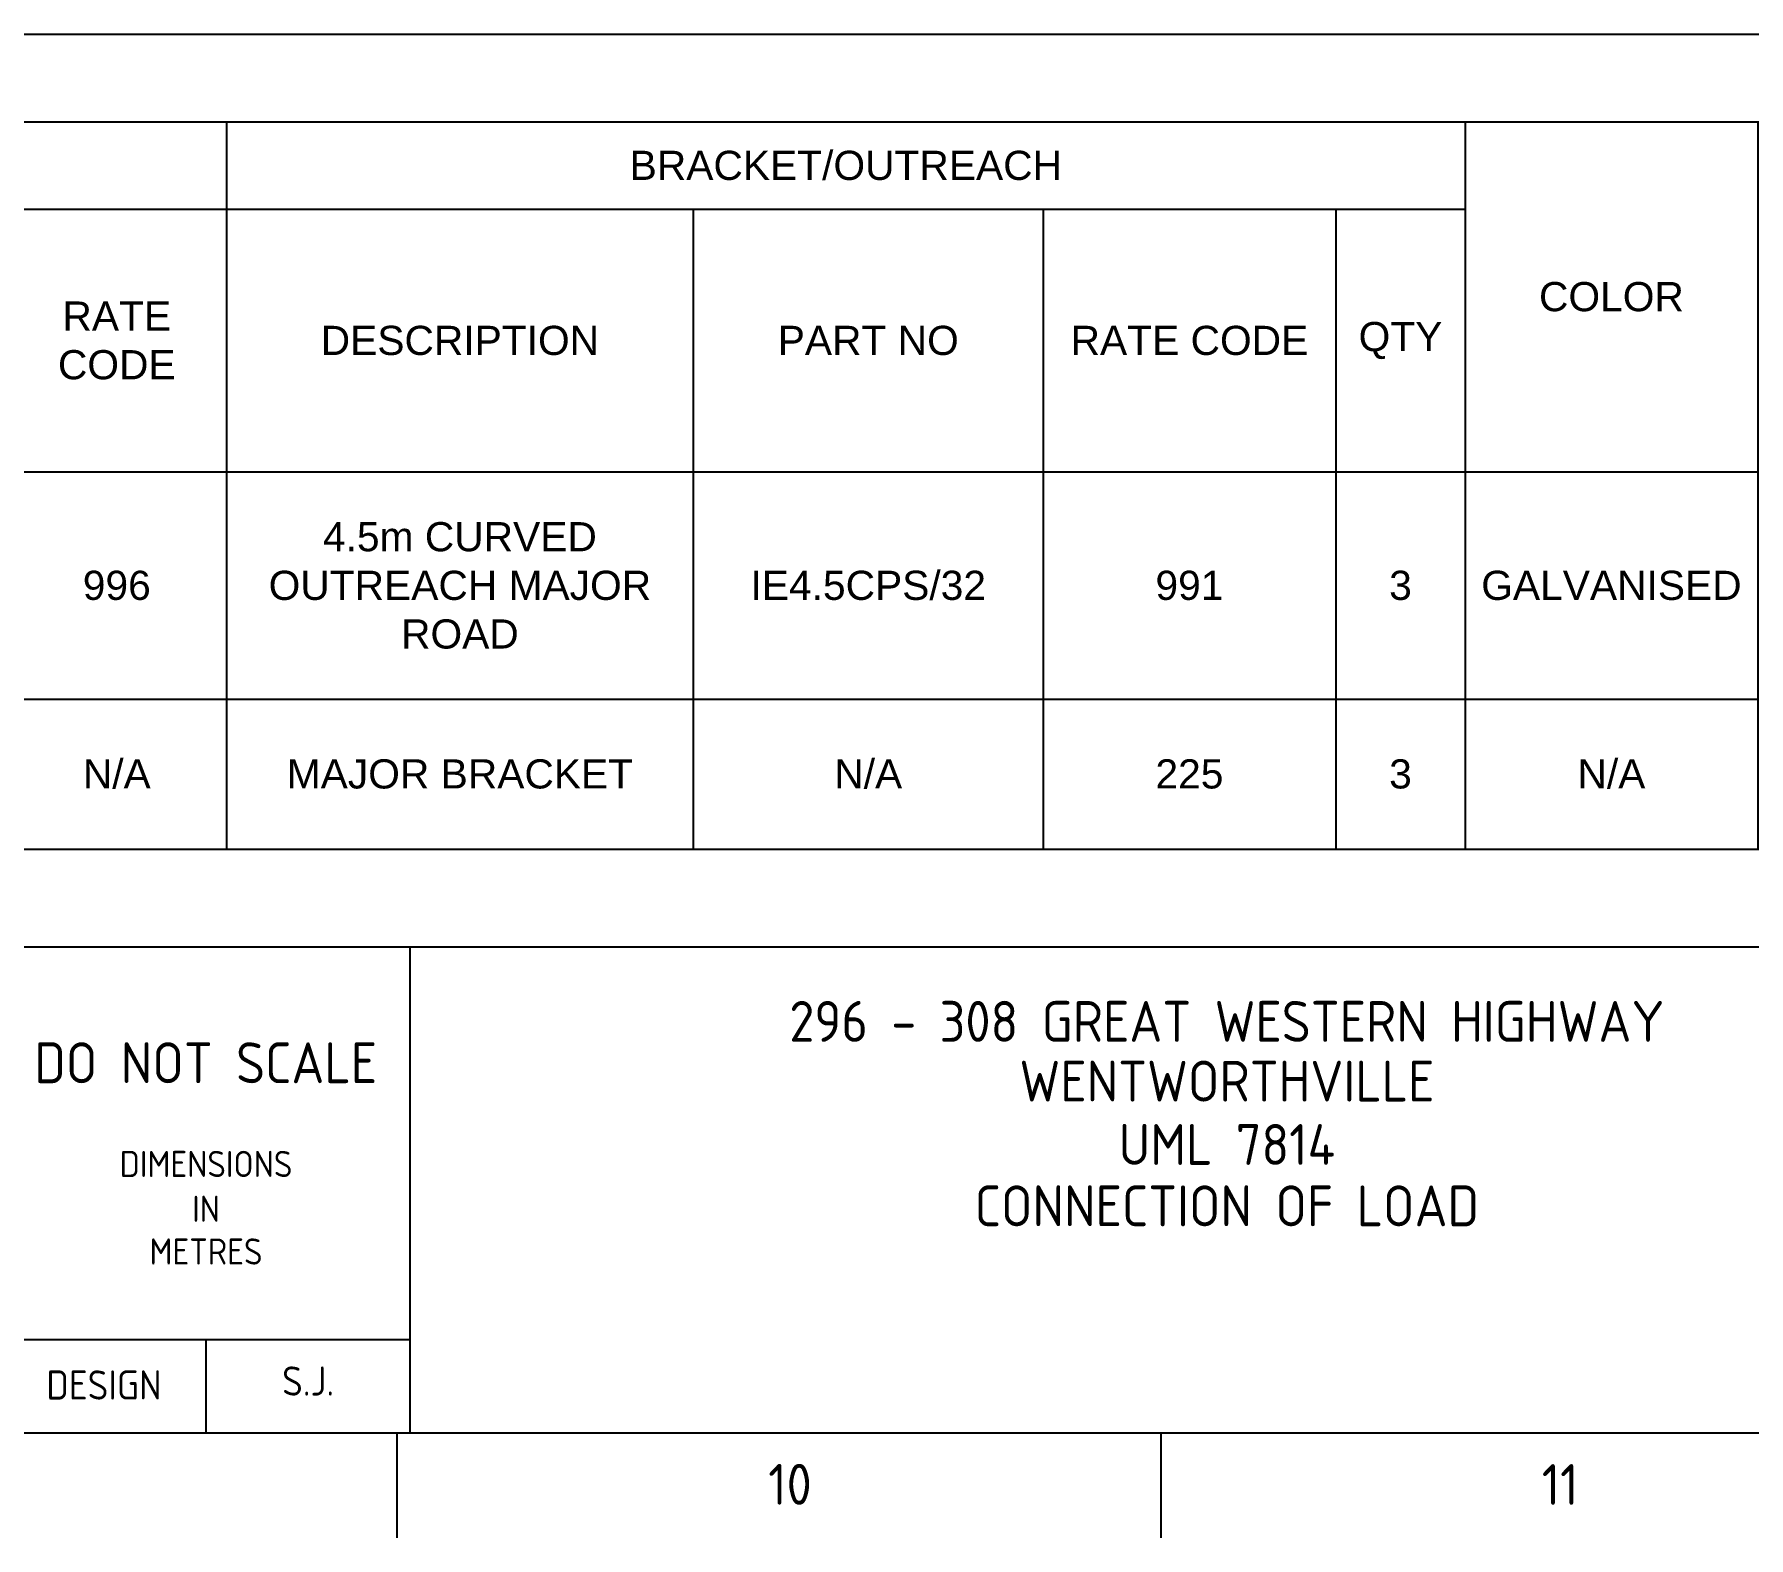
# Paper-space layout 'SHEET (2)' of a CAD drawing. Header units: metres, sheet in millimetres. Extents: x -21 to 813, y -3 to 583.
# Drawn here: x 561.6 to 708.5, y -3 to 125.8 of the extents above; entities that cross this region are included whole.
import ezdxf
from ezdxf.enums import TextEntityAlignment as Align

# ---------------------------------------------------------------- set-up
doc = ezdxf.new("R2010")
doc.units = ezdxf.units.M
doc.layers.get('0').update_dxf_attribs({"color": 6})
doc.layers.add('Notes', color=7, linetype='Continuous')
doc.layers.add('SupportsUG_SP_EXT', color=7, linetype='Continuous')
doc.styles.add('iecISOCP', font='isocp.shx')
doc.styles.get("Standard").update_dxf_attribs({"font": 'arial.ttf'})

# ---------------------------------------------------------------- blocks, each defined once
blk = doc.blocks.new('A1_FRAME_TITLE')
at = {"layer": 'Notes', "color": 7}
for p, q in [((614.37, 5.97), (614.37, 47.62)), ((579.37, 13.97), (614.37, 13.97)), ((596.87, 5.97), (596.87, 13.97))]:
    blk.add_line(p, q, dxfattribs=at)
at = {"layer": 'Notes', "color": 7, "linetype": 'Continuous'}
for p, q in [((613.21, 5.97), (613.21, -3.03)), ((678.72, 5.97), (678.72, -3.03))]:
    blk.add_line(p, q, dxfattribs=at)
at = {"layer": 'Notes', "color": 7, "linetype": 'Continuous', "flags": 128}
for points in [[(123.8, 47.62), (824.37, 47.62)], [(123.8, 5.97), (824.37, 5.97)]]:
    blk.add_lwpolyline(points, dxfattribs=at)
at = {"color": 7}
blk.add_attdef('DRAFT_NUM', (29.9, 23.29), '', height=2.5, rotation=90, dxfattribs=at)
at = {"layer": 'Notes', "color": 7, "style": 'iecISOCP'}
for s, height, p in [('DIMENSIONS', 2.24, (596.87, 27.88)), ('IN', 2.24, (596.87, 24.04)), ('METRES', 2.24, (596.87, 20.38)), ('DESIGN', 2.5, (588.12, 8.81))]:
    blk.add_text(s, height=height, dxfattribs=at).set_placement(p, align=Align.CENTER)
for s, p in [('10', (645.06, -0.2)), ('11', (711.36, -0.22))]:
    blk.add_text(s, height=3.5, dxfattribs=at).set_placement(p)
at = {"layer": 'Notes', "color": 7, "insert": (596.84, 37.67), "char_height": 3.5, "width": 29.1, "attachment_point": 5, "style": 'iecISOCP'}
blk.add_mtext('DO NOT SCALE', dxfattribs=at)
at = {"layer": 'Notes', "color": 7, "style": 'iecISOCP', "flags": 8}
blk.add_attdef('VERSION_NO', text='', height=2.5, rotation=90, dxfattribs=at).set_placement((302.04, 43.81), align=Align.MIDDLE_CENTER)
at = {"layer": 'Notes', "color": 7, "style": 'iecISOCP'}
for tag, p in [('CAP_NO', (513.19, 43.46)), ('IE_NUM', (513.05, 37.81)), ('REF_No_1', (335.24, 32.31)), ('REF_1', (362.52, 32.31)), ('GEN_WO', (441.71, 31.76)), ('HV_SWITCH', (513.46, 32.16)), ('REF_No_2', (335.24, 26.31)), ('REF_2', (362.52, 26.31)), ('OH_WO', (441.71, 25.81)), ('UBD_REF', (513.05, 25.83)), ('REF_No_3', (335.24, 20.31)), ('REF_3', (362.52, 20.31)), ('UG_WO', (441.71, 20.05)), ('GIS_MAP_No', (513.05, 20.04)), ('REF_No_4', (335.24, 14.31)), ('REF_4', (362.52, 14.31)), ('SUB_WO', (441.71, 13.81)), ('HV_OP_DIAG', (513.33, 14.2)), ('LGA', (512.95, 7.78)), ('ExportID', (9.08, 2.39))]:
    blk.add_attdef(tag, p, '', height=2.5, dxfattribs=at)
for tag, height, p in [('T1', 3.5, (684.37, 39.47)), ('T2', 3.5, (684.37, 34.35)), ('scale', 2.5, (567.76, 33.27)), ('T3', 3.5, (684.37, 28.92)), ('DRAWN', 2.5, (567.76, 24.93)), ('T4', 3.5, (684.37, 23.66)), ('REV', 5, (820.05, 17.1)), ('T5', 3.5, (684.37, 18.23)), ('DATE', 2.5, (567.76, 16.88)), ('T6', 3.5, (684.37, 12.97)), ('CHD', 2.5, (567.76, 8.37)), ('DESIGN', 2.5, (605.62, 9.15))]:
    blk.add_attdef(tag, text='', height=height, dxfattribs=at).set_placement(p, align=Align.CENTER)
blk.add_attdef('NUM', text='', height=7, dxfattribs=at).set_placement((792.37, 20.12), align=Align.MIDDLE_CENTER)
for tag, p in [('NS', (790.71, 8.12)), ('SHTS', (805.41, 8.12))]:
    blk.add_attdef(tag, text='', height=2.5, dxfattribs=at).set_placement(p, align=Align.MIDDLE)
at = {"layer": 'Notes', "color": 7, "style": 'iecISOCP', "flags": 1}
for tag, p in [('ProjectType', (14.17, -26.8)), ('ProjectNumber', (23.56, -26.82)), ('DrawingNumber', (35.51, -26.8)), ('ProjectDescription', (47.56, -26.83)), ('ExportDate', (60.28, -26.79)), ('ExportUserName', (69.15, -26.8)), ('DesignerCompanyName', (81.48, -26.79)), ('ExportAreaOfInterest', (97.1, -26.81)), ('GIS_SUCCESS', (112, -26.78)), ('CAD_SUCCESS', (121.79, -26.78)), ('DEPOTCODE', (132.11, -26.88)), ('ExportCategories', (140.08, -26.8)), ('Comments', (154.38, -26.88))]:
    blk.add_attdef(tag, p, '', height=1, dxfattribs=at)
blk = doc.blocks.new('*T246')
at = {"layer": 'Notes', "color": 0, "linetype": 'ByBlock', "lineweight": -2, "transparency": 16777216}
for p, q in [((0, 0), (586.73, 0)), ((0, 0), (0, -69.82)), ((586.73, 0), (586.73, -69.82)), ((0, -7.5), (586.73, -7.5)), ((15.78, -7.5), (15.78, -69.82)), ((45.33, -7.5), (45.33, -69.82)), ((85.33, -7.5), (85.33, -69.82)), ((125.33, -7.5), (125.33, -69.82)), ((230.7, -7.5), (230.7, -69.82)), ((369.73, -7.5), (369.73, -69.82)), ((475.89, -7.5), (475.89, -69.82)), ((500.97, -7.5), (500.97, -69.82)), ((520.64, -7.5), (520.64, -69.82)), ((546.73, -7.5), (546.73, -69.82)), ((45.33, -15), (475.89, -15)), ((165.33, -15), (165.33, -69.82)), ((197.87, -15), (197.87, -69.82)), ((210.94, -15), (210.94, -69.82)), ((270.7, -15), (270.7, -69.82)), ((290, -15), (290, -69.82)), ((340, -15), (340, -69.82)), ((350.91, -15), (350.91, -69.82)), ((409.73, -15), (409.73, -69.82)), ((439.73, -15), (439.73, -69.82)), ((464.8, -15), (464.8, -69.82)), ((0, -37.5), (586.73, -37.5)), ((0, -56.98), (586.73, -56.98)), ((0, -69.82), (586.73, -69.82))]:
    blk.add_line(p, q, dxfattribs=at)
at = {"layer": 'Notes', "color": 0, "transparency": 16777216, "char_height": 2.5, "attachment_point": 5}
for s, insert, width in [('LIGHTING EQUIPMENT & BILLING SCHEDULE', (293.36, -3.75), 583.7265), ('SL NUMBER', (65.33, -11.25), 37), ('SUPPORT NUMBER', (105.33, -11.25), 37), ('LUMINAIRE', (178.01, -11.25), 102.3678), ('COLUMN/POLE', (300.21, -11.25), 136.0336), ('BRACKET/OUTREACH', (422.81, -11.25), 103.1613), ('ITEM ID', (7.89, -22.5), 12.7801), ('STATE', (30.55, -22.5), 26.5478), ('COLOR', (488.43, -22.5), 22.0785), ('UPCAST', (510.8, -22.5), 16.6691), ('CATEGORY', (533.68, -22.5), 23.0883), ('CHARGE TO', (566.73, -22.5), 37), ('RATE CODE', (220.82, -26.25), 16.7587), ('FOOTING\\P (RAG BOLT/FOUNDATION)', (315, -26.25), 47), ('RATE CODE', (360.32, -26.25), 15.8195), ('DESCRIPTION', (145.33, -26.25), 37), ('PART NO', (181.6, -26.25), 29.5439), ('QTY', (204.4, -26.25), 10.0653), ('DESCRIPTION', (250.7, -26.25), 37), ('PART NO', (280.35, -26.25), 16.3087), ('QTY', (345.46, -26.25), 7.9055), ('DESCRIPTION', (389.73, -26.25), 37), ('PART NO', (424.73, -26.25), 27), ('RATE CODE', (452.26, -26.25), 22.0708), ('QTY', (470.35, -26.25), 8.0905), ('4.5m CURVED OUTREACH MAJOR ROAD', (389.73, -47.24), 37), ('275468, 275469 & 275470', (65.33, -47.24), 37), ('942587, 942588 & 942590', (105.33, -47.24), 37), ('SLIMLINE 10.0m COLUMN', (250.7, -47.24), 37), ('IE-SL 10.0m', (280.35, -47.24), 16.3087), ('CUMBERLAND COUNCIL ', (566.73, -47.24), 37), ('NEW', (30.55, -47.24), 26.5478), ('ROADSTER 250W HPS', (145.33, -47.24), 37), ('PR43G35', (181.6, -47.24), 29.5439), ('3', (204.4, -47.24), 10.0653), ('861', (220.82, -47.24), 16.7587), ('TYPE 3 / TYPE 3', (315, -47.24), 47), ('3', (345.46, -47.24), 7.9055), ('996', (360.32, -47.24), 15.8195), ('IE4.5CPS/32', (424.73, -47.24), 27), ('991', (452.26, -47.24), 22.0708), ('3', (470.35, -47.24), 8.0905), ('GALVANISED', (488.43, -47.24), 22.0785), ('5%%D', (510.8, -47.24), 16.6691), ('V5', (533.68, -47.24), 23.0883), ('51546, 52146 & \\P51549', (65.33, -63.4), 37), ('728689, 591607 & 591608', (105.33, -63.4), 37), ('CUMBERLAND COUNCIL ', (566.73, -63.4), 37), ('REMOVE', (30.55, -63.4), 26.5478), ('250W SHP', (145.33, -63.4), 37), ('N/A', (181.6, -63.4), 29.5439), ('3', (204.4, -63.4), 10.0653), ('38', (220.82, -63.4), 16.7587), ('N/A', (250.7, -63.4), 37), ('N/A', (280.35, -63.4), 16.3087), ('N/A', (315, -63.4), 47), ('N/A', (345.46, -63.4), 7.9055), ('N/A', (360.32, -63.4), 15.8195), ('MAJOR BRACKET', (389.73, -63.4), 37), ('N/A', (424.73, -63.4), 27), ('225', (452.26, -63.4), 22.0708), ('3', (470.35, -63.4), 8.0905), ('N/A', (488.43, -63.4), 22.0785), ('N/A', (510.8, -63.4), 16.6691), ('N/A', (533.68, -63.4), 23.0883)]:
    blk.add_mtext(s, dxfattribs=dict(at, insert=insert, width=width))

psp = doc.layouts.new('SHEET (2)')

# ---------------------------------------------------------------- block references
psp.add_blockref('*T246', (208.35, 125.81))
at = {"layer": 'SupportsUG_SP_EXT'}
ref = psp.add_blockref('A1_FRAME_TITLE', (-20.55, 0), dxfattribs=at)
ref.add_attrib('T1', '296 - 308 GREAT WESTERN HIGHWAY', dxfattribs={"layer": 'Notes', "height": 3.5, "style": 'iecISOCP'}).set_placement((663.82, 39.47), align=Align.CENTER)
ref.add_attrib('T2', 'WENTWORTHVILLE', dxfattribs={"layer": 'Notes', "height": 3.5, "style": 'iecISOCP'}).set_placement((663.82, 34.35), align=Align.CENTER)
ref.add_attrib('T3', 'UML 7814', dxfattribs={"layer": 'Notes', "height": 3.5, "style": 'iecISOCP'}).set_placement((663.82, 28.92), align=Align.CENTER)
ref.add_attrib('T4', 'CONNECTION OF LOAD', dxfattribs={"layer": 'Notes', "height": 3.5, "style": 'iecISOCP'}).set_placement((663.82, 23.66), align=Align.CENTER)
ref.add_attrib('DESIGN', 'S.J.', dxfattribs={"layer": 'Notes', "color": 7, "height": 2.5, "style": 'iecISOCP'}).set_placement((585.07, 9.15), align=Align.CENTER)

doc.saveas('drawing.dxf')
